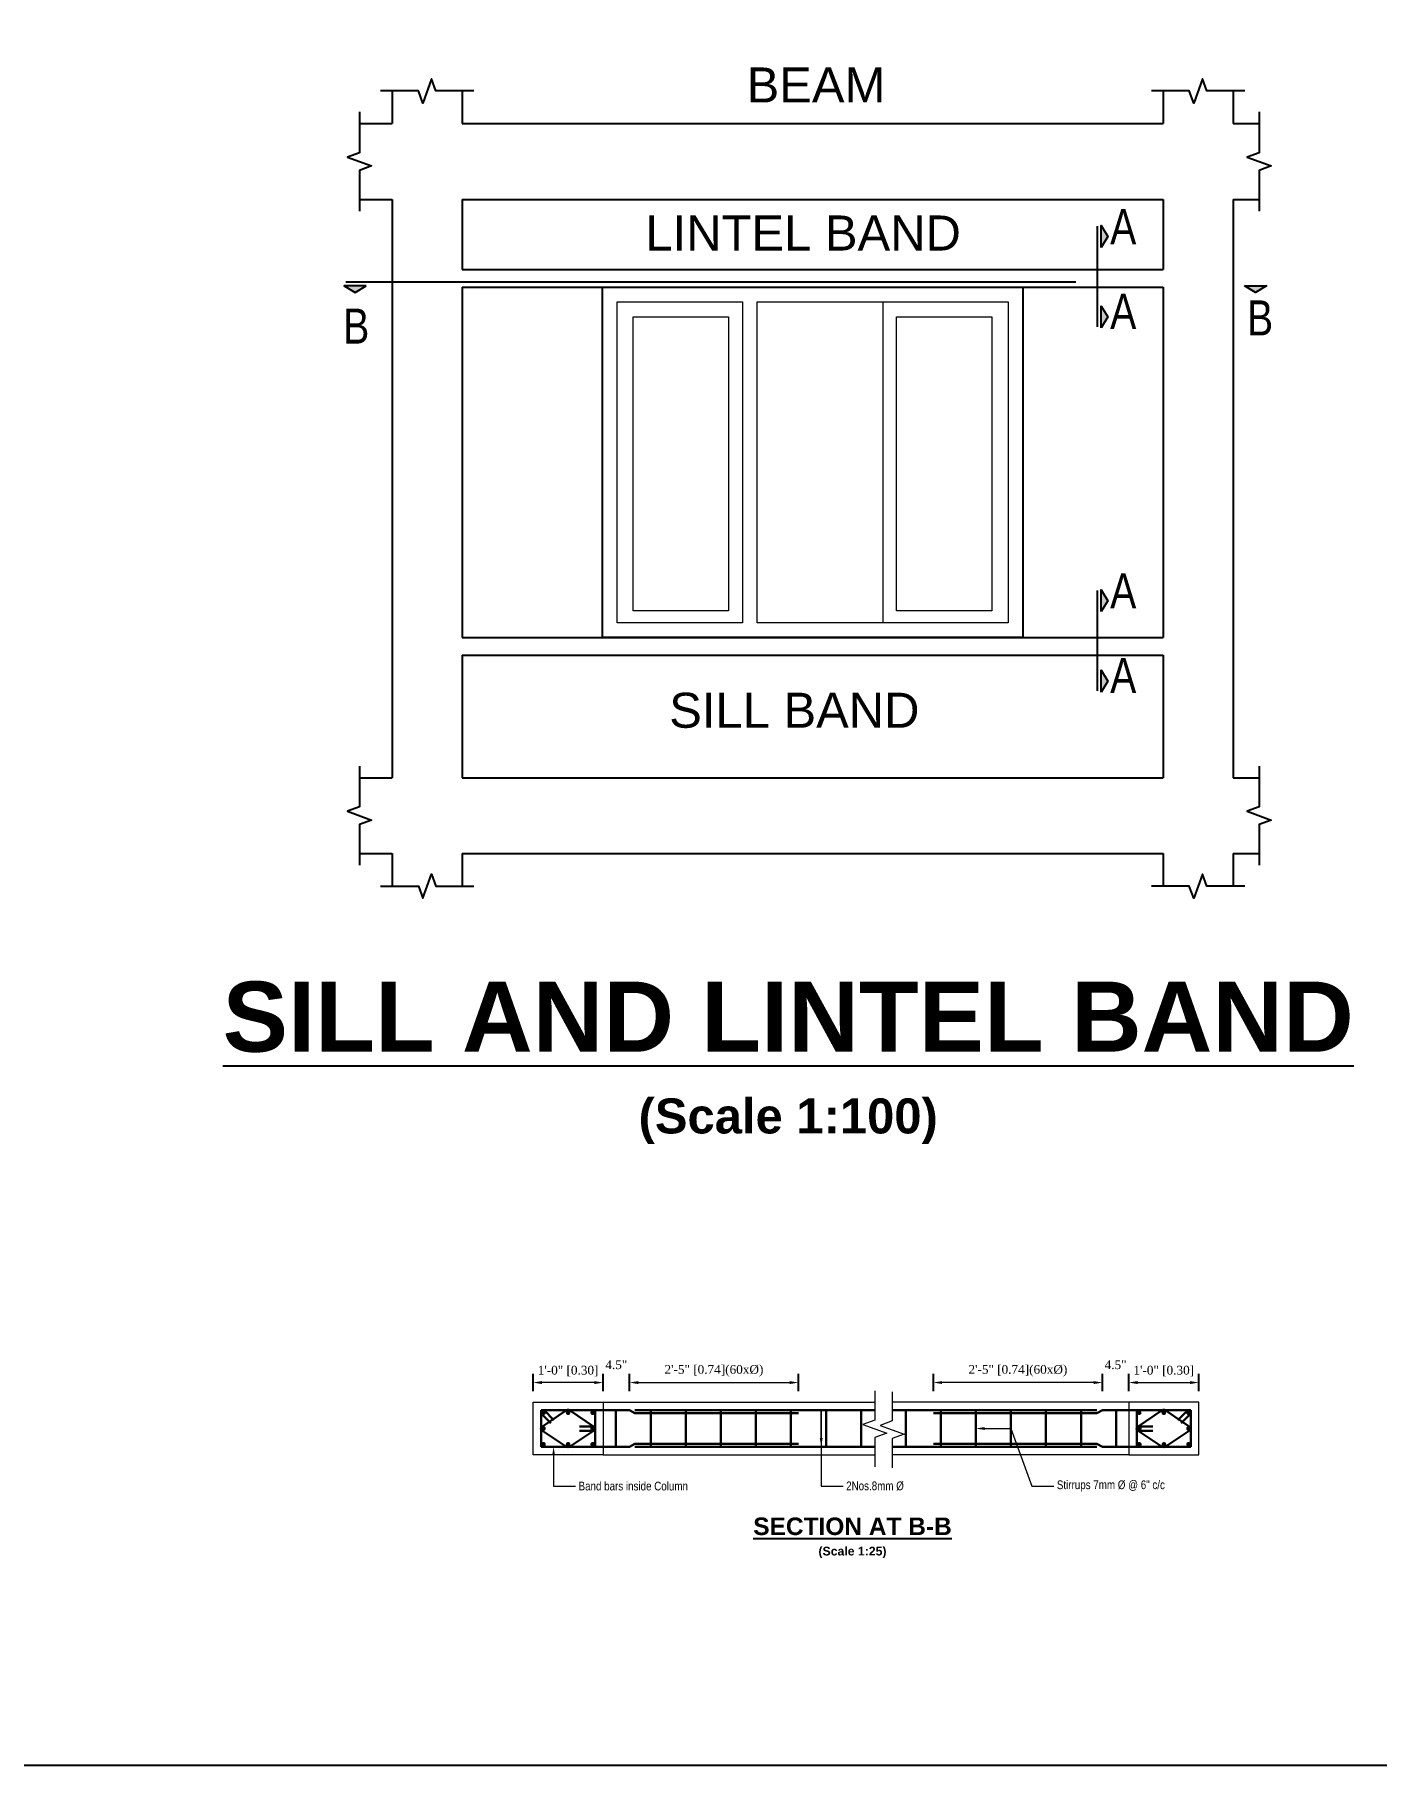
# Model space of a CAD drawing. Header units: feet. Extents: x 4160 to 31260, y -20219 to -1382.
# Drawn here: x 21272.9 to 21502.6, y -5559.2 to -5262.8 of the extents above; entities that cross this region are included whole.
import ezdxf
from ezdxf import colors
from ezdxf.entities.mleader import LeaderData, LeaderLine
from ezdxf.math import Vec2, Vec3

# ---------------------------------------------------------------- set-up
doc = ezdxf.new("R2010")
doc.units = ezdxf.units.FT
doc.header["$LTSCALE"] = 50
doc.header["$MEASUREMENT"] = 0
doc.header["$PDMODE"] = 34
doc.linetypes.add('DASHED2', pattern=[0.375, 0.25, -0.125])
for name, color, linetype, lineweight in [('DIMENSION', 142, 'Continuous', 13), ('IES_WR_Dimension', 7, 'Continuous', 15), ('IES_WR_Leader', 7, 'Continuous', 15), ('IES_WR_Rebar Concrete Line', 2, 'Continuous', 15), ('IES_WR_Text Structure', 70, 'Continuous', 20), ('STIRRUP', 10, 'Continuous', 30), ('WINDOW FRAME', 102, 'Continuous', 15)]:
    doc.layers.add(name, color=color, linetype=linetype, lineweight=lineweight)
doc.layers.add('IES_WR_TEMPLATE-TITLE TEXT', color=7, linetype='Continuous')
doc.layers.add('Text', color=7, linetype='Continuous')
doc.styles.add('arial', font='times.ttf')
doc.styles.add('Arial Annotation', font='arial.ttf', dxfattribs={"height": 0.06})
doc.dimstyles.new('SECS', dxfattribs={"dimtxt": 0.06, "dimasz": 0.06, "dimexe": 0.06, "dimexo": 0, "dimgap": 0.04, "dimtad": 1, "dimdec": 0, "dimzin": 3, "dimdsep": 46, "dimlunit": 4, "dimtxsty": 'arial', "dimcen": 1.25, "dimclrd": 256, "dimclrt": 3, "dimadec": 0, "dimazin": 0, "dimtfac": 1, "dimtdec": 0, "dimtix": 1, "dimtofl": 0, "dimtmove": 2, "dimatfit": 1, "dimfxl": 0.06, "dimfxlon": 1, "dimtolj": 1, "dimtzin": 0, "dimlwd": -1, "dimarcsym": 0})

# ---------------------------------------------------------------- blocks, each defined once
blk = doc.blocks.new('*D435')
at = {"layer": 'Defpoints', "color": 0, "transparency": 16777216}
for p in [(21374.72, -5493.67), (21370.22, -5497.04), (21374.72, -5498.42)]:
    blk.add_point(p, dxfattribs=at)
at = {"layer": 'IES_WR_Dimension', "transparency": 16777216}
for p, q in [((21368.72, -5493.67), (21367.22, -5493.67)), ((21376.22, -5493.67), (21377.72, -5493.67))]:
    blk.add_line(p, q, dxfattribs=at)
at = {"layer": 'IES_WR_Dimension', "color": 0, "lineweight": -2, "transparency": 16777216}
for p, q in [((21370.22, -5495.17), (21370.22, -5492.17)), ((21374.72, -5495.17), (21374.72, -5492.17))]:
    blk.add_line(p, q, dxfattribs=at)
at = {"layer": 'IES_WR_Dimension', "transparency": 16777216}
for points in [[(21368.72, -5493.42), (21368.72, -5493.92), (21370.22, -5493.67)], [(21376.22, -5493.42), (21376.22, -5493.92), (21374.72, -5493.67)]]:
    blk.add_solid(points, dxfattribs=at)
at = {"layer": 'IES_WR_Dimension', "color": 3, "transparency": 16777216, "insert": (21372.47, -5490.63), "char_height": 1.5, "attachment_point": 5, "style": 'arial'}
blk.add_mtext('\\A1;4.5"', dxfattribs=at)
blk = doc.blocks.new('*D433')
at = {"layer": 'Defpoints', "color": 0, "transparency": 16777216}
for p in [(21403.66, -5493.67), (21374.72, -5498.42), (21403.66, -5498.92)]:
    blk.add_point(p, dxfattribs=at)
at = {"layer": 'IES_WR_Dimension', "color": 0, "lineweight": -2, "transparency": 16777216}
for p, q in [((21374.72, -5495.17), (21374.72, -5492.17)), ((21403.66, -5495.17), (21403.66, -5492.17))]:
    blk.add_line(p, q, dxfattribs=at)
at = {"layer": 'IES_WR_Dimension', "transparency": 16777216}
blk.add_line((21376.22, -5493.67), (21402.16, -5493.67), dxfattribs=at)
for points in [[(21376.22, -5493.42), (21376.22, -5493.92), (21374.72, -5493.67)], [(21402.16, -5493.42), (21402.16, -5493.92), (21403.66, -5493.67)]]:
    blk.add_solid(points, dxfattribs=at)
at = {"layer": 'IES_WR_Dimension', "color": 3, "transparency": 16777216, "insert": (21389.19, -5491.66), "char_height": 1.5, "attachment_point": 5, "style": 'arial'}
blk.add_mtext('\\A1;2\'-5" [0.74](60x%%C)', dxfattribs=at)
blk = doc.blocks.new('*D434')
at = {"layer": 'Defpoints', "color": 0, "transparency": 16777216}
for p in [(21358.22, -5493.67), (21358.22, -5497.04), (21370.22, -5497.04)]:
    blk.add_point(p, dxfattribs=at)
at = {"layer": 'IES_WR_Dimension', "color": 0, "lineweight": -2, "transparency": 16777216}
for p, q in [((21358.22, -5495.17), (21358.22, -5492.17)), ((21370.22, -5495.17), (21370.22, -5492.17))]:
    blk.add_line(p, q, dxfattribs=at)
at = {"layer": 'IES_WR_Dimension', "transparency": 16777216}
blk.add_line((21368.72, -5493.67), (21359.72, -5493.67), dxfattribs=at)
for points in [[(21359.72, -5493.42), (21359.72, -5493.92), (21358.22, -5493.67)], [(21368.72, -5493.42), (21368.72, -5493.92), (21370.22, -5493.67)]]:
    blk.add_solid(points, dxfattribs=at)
at = {"layer": 'IES_WR_Dimension', "color": 3, "transparency": 16777216, "insert": (21364.22, -5491.7), "char_height": 1.5, "attachment_point": 5, "style": 'arial'}
blk.add_mtext('\\A1;1\'-0" [0.30]', dxfattribs=at)
blk = doc.blocks.new('*D432')
at = {"layer": 'Defpoints', "color": 0, "transparency": 16777216}
for p in [(21455.72, -5493.67), (21460.22, -5497.04), (21455.72, -5498.42)]:
    blk.add_point(p, dxfattribs=at)
at = {"layer": 'IES_WR_Rebar Concrete Line', "transparency": 16777216}
for p, q in [((21454.22, -5493.67), (21452.72, -5493.67)), ((21461.72, -5493.67), (21463.22, -5493.67))]:
    blk.add_line(p, q, dxfattribs=at)
at = {"layer": 'IES_WR_Rebar Concrete Line', "color": 0, "lineweight": -2, "transparency": 16777216}
for p, q in [((21455.72, -5495.17), (21455.72, -5492.17)), ((21460.22, -5495.17), (21460.22, -5492.17))]:
    blk.add_line(p, q, dxfattribs=at)
at = {"layer": 'IES_WR_Rebar Concrete Line', "transparency": 16777216}
for points in [[(21454.22, -5493.42), (21454.22, -5493.92), (21455.72, -5493.67)], [(21461.72, -5493.42), (21461.72, -5493.92), (21460.22, -5493.67)]]:
    blk.add_solid(points, dxfattribs=at)
at = {"layer": 'IES_WR_Rebar Concrete Line', "color": 3, "transparency": 16777216, "insert": (21457.97, -5490.63), "char_height": 1.5, "attachment_point": 5, "style": 'arial'}
blk.add_mtext('\\A1;4.5"', dxfattribs=at)
blk = doc.blocks.new('*D431')
at = {"layer": 'Defpoints', "color": 0, "transparency": 16777216}
for p in [(21426.77, -5493.67), (21426.77, -5498.92), (21455.72, -5498.42)]:
    blk.add_point(p, dxfattribs=at)
at = {"layer": 'IES_WR_Dimension', "color": 0, "lineweight": -2, "transparency": 16777216}
for p, q in [((21426.77, -5495.17), (21426.77, -5492.17)), ((21455.72, -5495.17), (21455.72, -5492.17))]:
    blk.add_line(p, q, dxfattribs=at)
at = {"layer": 'IES_WR_Dimension', "transparency": 16777216}
blk.add_line((21454.22, -5493.67), (21428.27, -5493.67), dxfattribs=at)
for points in [[(21428.27, -5493.42), (21428.27, -5493.92), (21426.77, -5493.67)], [(21454.22, -5493.42), (21454.22, -5493.92), (21455.72, -5493.67)]]:
    blk.add_solid(points, dxfattribs=at)
at = {"layer": 'IES_WR_Dimension', "color": 3, "transparency": 16777216, "insert": (21441.24, -5491.66), "char_height": 1.5, "attachment_point": 5, "style": 'arial'}
blk.add_mtext('\\A1;2\'-5" [0.74](60x%%C)', dxfattribs=at)
blk = doc.blocks.new('*D436')
at = {"layer": 'Defpoints', "color": 0, "transparency": 16777216}
for p in [(21472.22, -5493.67), (21460.22, -5497.04), (21472.22, -5497.04)]:
    blk.add_point(p, dxfattribs=at)
at = {"layer": 'IES_WR_Rebar Concrete Line', "color": 0, "lineweight": -2, "transparency": 16777216}
for p, q in [((21460.22, -5495.17), (21460.22, -5492.17)), ((21472.22, -5495.17), (21472.22, -5492.17))]:
    blk.add_line(p, q, dxfattribs=at)
at = {"layer": 'IES_WR_Rebar Concrete Line', "transparency": 16777216}
blk.add_line((21461.72, -5493.67), (21470.72, -5493.67), dxfattribs=at)
for points in [[(21461.72, -5493.42), (21461.72, -5493.92), (21460.22, -5493.67)], [(21470.72, -5493.42), (21470.72, -5493.92), (21472.22, -5493.67)]]:
    blk.add_solid(points, dxfattribs=at)
at = {"layer": 'IES_WR_Rebar Concrete Line', "color": 3, "transparency": 16777216, "insert": (21466.22, -5491.7), "char_height": 1.5, "attachment_point": 5, "style": 'arial'}
blk.add_mtext('\\A1;1\'-0" [0.30]', dxfattribs=at)

msp = doc.modelspace()

# ---------------------------------------------------------------- hatches: boundary and pattern name
at = {"layer": 'Text', "ltscale": 10}
for points in [[(21455.51, -5295.55), (21455.51, -5299.3), (21456.66, -5297.42)], [(21325.87, -5305.85), (21329.62, -5305.85), (21327.74, -5307.01)], [(21483.81, -5305.85), (21480.06, -5305.85), (21481.94, -5307.01)], [(21455.51, -5309.33), (21455.51, -5313.08), (21456.66, -5311.2)], [(21455.51, -5357.9), (21455.51, -5361.65), (21456.66, -5359.78)], [(21455.51, -5371.68), (21455.51, -5375.43), (21456.66, -5373.55)]]:
    msp.add_hatch(color=256, dxfattribs=at).paths.add_polyline_path(points)

# ---------------------------------------------------------------- linework, layer by layer
at = {"ltscale": 10}
for p, q in [((21334.09, -5272.5), (21334.09, -5278.09)), ((21346.09, -5272.5), (21346.09, -5278.09)), ((21466.09, -5272.5), (21466.09, -5278.09)), ((21478.09, -5272.5), (21478.09, -5278.09)), ((21328.5, -5278.09), (21334.09, -5278.09)), ((21346.09, -5278.09), (21466.09, -5278.09)), ((21478.09, -5278.09), (21482.54, -5278.09)), ((21328.5, -5291.09), (21334.09, -5291.09)), ((21334.09, -5291.09), (21334.09, -5390.09)), ((21346.09, -5291.09), (21346.09, -5303.09)), ((21346.09, -5291.09), (21466.09, -5291.09)), ((21466.09, -5291.09), (21466.09, -5303.09)), ((21478.09, -5291.09), (21478.09, -5390.09)), ((21478.09, -5291.09), (21482.54, -5291.09)), ((21346.09, -5303.09), (21466.09, -5303.09)), ((21346.09, -5306.09), (21346.09, -5366.09)), ((21346.09, -5306.09), (21466.09, -5306.09)), ((21466.09, -5306.09), (21466.09, -5366.09)), ((21346.09, -5366.09), (21466.09, -5366.09)), ((21346.09, -5369.09), (21346.09, -5390.09)), ((21346.09, -5369.09), (21466.09, -5369.09)), ((21466.09, -5369.09), (21466.09, -5390.09)), ((21328.5, -5390.09), (21334.09, -5390.09)), ((21346.09, -5390.09), (21466.09, -5390.09)), ((21478.09, -5390.09), (21482.54, -5390.09)), ((21328.5, -5403.09), (21334.09, -5403.09)), ((21334.09, -5403.09), (21334.09, -5408.68)), ((21346.09, -5403.09), (21346.09, -5408.68)), ((21346.09, -5403.09), (21466.09, -5403.09)), ((21466.09, -5403.09), (21466.09, -5408.68)), ((21478.09, -5403.09), (21478.09, -5408.68)), ((21478.09, -5403.09), (21482.54, -5403.09))]:
    msp.add_line(p, q, dxfattribs=at)
at = {"linetype": 'DASHED2', "ltscale": 10}
for p, q in [((21454.79, -5295.66), (21454.79, -5312.86)), ((21326.15, -5305.16), (21483.77, -5305.16)), ((21454.79, -5358.02), (21454.79, -5375.21))]:
    msp.add_line(p, q, dxfattribs=at)
msp.add_lwpolyline([(20557.86, -4450.23), (21588.11, -4450.23), (21588.11, -5559.22), (20557.86, -5559.22)], close=True)
at = {"linetype": 'Continuous', "ltscale": 10}
for points in [[(21348.09, -5272.5), (21341.59, -5272.5), (21340.84, -5270.44), (21339.34, -5274.56), (21338.59, -5272.5), (21332.09, -5272.5)], [(21480.09, -5272.5), (21473.59, -5272.5), (21472.84, -5270.44), (21471.34, -5274.56), (21470.59, -5272.5), (21464.09, -5272.5)], [(21328.5, -5276.09), (21328.5, -5283.09), (21326.44, -5283.84), (21330.56, -5285.34), (21328.5, -5286.09), (21328.5, -5293.09)], [(21482.54, -5276.09), (21482.54, -5283.09), (21480.48, -5283.84), (21484.6, -5285.34), (21482.54, -5286.09), (21482.54, -5293.09)], [(21328.5, -5388.09), (21328.5, -5395.09), (21326.44, -5395.84), (21330.56, -5397.34), (21328.5, -5398.09), (21328.5, -5405.09)], [(21482.54, -5388.09), (21482.54, -5395.09), (21480.48, -5395.84), (21484.6, -5397.34), (21482.54, -5398.09), (21482.54, -5405.09)], [(21332.09, -5408.68), (21338.59, -5408.68), (21339.34, -5410.74), (21340.84, -5406.62), (21341.59, -5408.68), (21348.09, -5408.68)], [(21480.09, -5408.68), (21473.59, -5408.68), (21472.84, -5406.62), (21471.34, -5410.74), (21470.59, -5408.68), (21464.09, -5408.68)]]:
    msp.add_lwpolyline(points, dxfattribs=at)
at = {"ltscale": 10}
msp.add_lwpolyline([(21370.09, -5306.09), (21442.09, -5306.09), (21442.09, -5366.09), (21370.09, -5366.09)], close=True, dxfattribs=at)
at = {"ltscale": 10, "const_width": 0.4}
for points in [[(21359.8, -5498.83, -1), (21360.2, -5498.83, -1)], [(21364.22, -5498.62, -1), (21364.22, -5499.02, -1)], [(21368.63, -5498.83, 1), (21368.23, -5498.83, 1)], [(21461.8, -5498.83, -1), (21462.2, -5498.83, -1)], [(21466.22, -5498.62, 1), (21466.22, -5499.02, 1)], [(21470.63, -5498.83, 1), (21470.23, -5498.83, 1)], [(21359.8, -5501.53, 1), (21360.2, -5501.53, 1)], [(21368.63, -5501.53, -1), (21368.23, -5501.53, -1)], [(21461.83, -5501.54, 1), (21462.23, -5501.54, 1)], [(21470.66, -5501.54, -1), (21470.26, -5501.54, -1)], [(21359.8, -5504.25, 1), (21360.2, -5504.25, 1)], [(21364.22, -5504.45, 1), (21364.22, -5504.05, 1)], [(21368.63, -5504.25, -1), (21368.23, -5504.25, -1)], [(21461.83, -5504.25, 1), (21462.23, -5504.25, 1)], [(21466.24, -5504.46, -1), (21466.24, -5504.06, -1)], [(21470.66, -5504.25, -1), (21470.26, -5504.25, -1)]]:
    msp.add_lwpolyline(points, format="xyb", close=True, dxfattribs=at)
at = {"layer": 'DIMENSION'}
for points in [[(21375.36, -5311.17), (21391.66, -5311.17), (21391.66, -5361.53), (21375.36, -5361.53)], [(21420.46, -5311.17), (21436.75, -5311.17), (21436.75, -5361.53), (21420.46, -5361.53)]]:
    msp.add_lwpolyline(points, close=True, dxfattribs=at)
at = {"layer": 'IES_WR_Rebar Concrete Line'}
for p, q in [((21370.22, -5497.04), (21416.72, -5497.04)), ((21460.22, -5497.04), (21419.72, -5497.04)), ((21370.22, -5506.04), (21416.72, -5506.04)), ((21460.22, -5506.04), (21419.72, -5506.04))]:
    msp.add_line(p, q, dxfattribs=at)
for points in [[(21370.22, -5497.04), (21370.22, -5506.04), (21358.22, -5506.04), (21358.22, -5497.04)], [(21460.22, -5497.04), (21460.22, -5506.04), (21472.22, -5506.04), (21472.22, -5497.04)]]:
    msp.add_lwpolyline(points, close=True, dxfattribs=at)
for points in [[(21416.72, -5495.1), (21416.72, -5500.1), (21414.66, -5500.85), (21418.78, -5502.35), (21416.72, -5503.1), (21416.72, -5508.1)], [(21419.72, -5495.25), (21419.72, -5500.25), (21417.66, -5501), (21421.78, -5502.5), (21419.72, -5503.25), (21419.72, -5508.25)]]:
    msp.add_lwpolyline(points, dxfattribs=at)
at = {"layer": 'STIRRUP', "color": 5}
for p, q in [((21359.6, -5504.65), (21359.6, -5498.42)), ((21359.6, -5498.42), (21374.72, -5498.42)), ((21359.6, -5498.95), (21361.27, -5500.61)), ((21360.12, -5498.42), (21361.79, -5500.09)), ((21368.83, -5498.42), (21368.83, -5504.65)), ((21374.72, -5498.42), (21375.66, -5498.92)), ((21375.66, -5498.42), (21416.72, -5498.42)), ((21375.66, -5498.92), (21403.66, -5498.92)), ((21454.77, -5498.42), (21419.72, -5498.42)), ((21454.77, -5498.92), (21426.77, -5498.92)), ((21455.72, -5498.42), (21454.77, -5498.92)), ((21470.83, -5498.42), (21455.72, -5498.42)), ((21461.6, -5498.42), (21461.6, -5504.65)), ((21470.31, -5498.42), (21468.65, -5500.09)), ((21470.83, -5498.95), (21469.17, -5500.61)), ((21470.83, -5504.65), (21470.83, -5498.42)), ((21368.65, -5501.17), (21366.14, -5501.17)), ((21368.65, -5501.91), (21366.14, -5501.91)), ((21461.81, -5501.18), (21464.32, -5501.18)), ((21461.81, -5501.92), (21464.32, -5501.92)), ((21374.72, -5504.65), (21359.6, -5504.65)), ((21374.72, -5504.65), (21375.66, -5504.16)), ((21375.66, -5504.16), (21403.66, -5504.16)), ((21375.66, -5504.65), (21416.72, -5504.65)), ((21454.77, -5504.65), (21419.72, -5504.65)), ((21454.77, -5504.16), (21426.77, -5504.16)), ((21455.72, -5504.65), (21454.77, -5504.16)), ((21455.72, -5504.65), (21470.83, -5504.65))]:
    msp.add_line(p, q, dxfattribs=at)
at = {"layer": 'STIRRUP'}
for p, q in [((21372.38, -5498.22), (21372.38, -5504.85)), ((21378.38, -5498.22), (21378.38, -5504.85)), ((21384.38, -5498.22), (21384.38, -5504.85)), ((21390.38, -5498.22), (21390.38, -5504.85)), ((21396.38, -5498.22), (21396.38, -5504.85)), ((21402.38, -5498.22), (21402.38, -5504.85)), ((21408.38, -5498.22), (21408.38, -5504.85)), ((21414.38, -5498.22), (21414.38, -5504.85)), ((21422.05, -5498.22), (21422.05, -5504.85)), ((21428.05, -5498.22), (21428.05, -5504.85)), ((21434.05, -5498.22), (21434.05, -5504.85)), ((21440.05, -5498.22), (21440.05, -5504.85)), ((21446.05, -5498.22), (21446.05, -5504.85)), ((21452.05, -5498.22), (21452.05, -5504.85)), ((21458.05, -5498.22), (21458.05, -5504.85))]:
    msp.add_line(p, q, dxfattribs=at)
at = {"layer": 'STIRRUP', "color": 5}
for points in [[(21368.76, -5501.8), (21368.76, -5501.8, 0.414214), (21368.76, -5501.28), (21364.48, -5498.42, 0.28034), (21363.96, -5498.42), (21359.68, -5501.28, 0.414214), (21359.68, -5501.8), (21363.96, -5504.65, 0.254782), (21364.48, -5504.65), (21368.76, -5501.8)], [(21461.68, -5501.8), (21461.68, -5501.8, -0.414214), (21461.68, -5501.28), (21465.96, -5498.42, -0.28034), (21466.48, -5498.42), (21470.76, -5501.28, -0.414214), (21470.76, -5501.8), (21466.48, -5504.65, -0.254782), (21465.96, -5504.65), (21461.68, -5501.8)]]:
    msp.add_lwpolyline(points, format="xyb", dxfattribs=at)
at = {"layer": 'Text', "ltscale": 10}
for points in [[(21455.51, -5299.3), (21455.51, -5295.55), (21456.66, -5297.42), (21455.51, -5299.3)], [(21329.62, -5305.85), (21325.87, -5305.85), (21327.74, -5307.01), (21329.62, -5305.85)], [(21480.06, -5305.85), (21483.81, -5305.85), (21481.94, -5307.01), (21480.06, -5305.85)], [(21455.51, -5313.08), (21455.51, -5309.33), (21456.66, -5311.2), (21455.51, -5313.08)], [(21455.51, -5361.65), (21455.51, -5357.9), (21456.66, -5359.78), (21455.51, -5361.65)], [(21455.51, -5375.43), (21455.51, -5371.68), (21456.66, -5373.55), (21455.51, -5375.43)]]:
    msp.add_lwpolyline(points, dxfattribs=at)
at = {"layer": 'WINDOW FRAME'}
msp.add_line((21418.09, -5308.59), (21418.09, -5363.59), dxfattribs=at)
for points in [[(21372.59, -5308.59), (21394.09, -5308.59), (21394.09, -5363.59), (21372.59, -5363.59)], [(21396.59, -5308.59), (21439.59, -5308.59), (21439.59, -5363.59), (21396.59, -5363.59)]]:
    msp.add_lwpolyline(points, close=True, dxfattribs=at)

# ---------------------------------------------------------------- texts
at = {"layer": 'IES_WR_TEMPLATE-TITLE TEXT', "attachment_point": 1, "style": 'Arial Annotation'}
for s, insert, char_height, width in [('\\pxqc;{\\fArial|b1|i0|c0|p34;\\LSILL AND LINTEL BAND\\P\\H0.5x;\\l(Scale 1:100)}', (21248.45, -5425.01), 12, 306.9086), ('\\pxqc;{\\fArial|b1|i0|c0|p34;\\LSECTION AT B-B\\P\\H0.5x;\\l(Scale 1:25)}', (21374.55, -5516.78), 3, 76.7271)]:
    msp.add_mtext(s, dxfattribs=dict(at, insert=insert, char_height=char_height, width=width))
at = {"layer": 'IES_WR_Text Structure', "style": 'Arial Annotation', "width": 0.8}
for s, p in [('A', (21457.04, -5298.73)), ('A', (21457.04, -5313.23)), ('B', (21325.7, -5315.76)), ('B', (21480.47, -5314.36)), ('A', (21457.04, -5361.08)), ('A', (21457.04, -5375.58))]:
    msp.add_text(s, height=6, dxfattribs=at).set_placement(p)
at = {"layer": 'IES_WR_Text Structure', "char_height": 6, "width": 306.9086, "attachment_point": 1, "style": 'Arial Annotation'}
for s, insert in [('BEAM', (21394.78, -5268.47)), ('LINTEL BAND', (21377.45, -5293.82)), ('SILL BAND', (21381.53, -5375.54))]:
    msp.add_mtext(s, dxfattribs=dict(at, insert=insert))

# ---------------------------------------------------------------- dimensions: what is measured, and where the dimension line sits
at = {"layer": 'IES_WR_Dimension'}
dim = msp.add_linear_dim(base=(21358.22, -5493.67), p1=(21370.22, -5497.04), p2=(21358.22, -5497.04), dimstyle='SECS', override={"dimscale": 0, "dimtix": 1, "dimtofl": 0, "dimtmove": 2, "dimatfit": 1}, dxfattribs=at)
dim.commit()
dim.dimension.update_dxf_attribs({"geometry": '*D434', "text_midpoint": (21364.22, -5491.7)})
dim = msp.add_linear_dim(base=(21374.72, -5493.67), p1=(21370.22, -5497.04), p2=(21374.72, -5498.42), text='4.5"', dimstyle='SECS', override={"dimscale": 0, "dimtix": 1, "dimtofl": 0, "dimtmove": 2, "dimatfit": 1}, dxfattribs=at)
dim.commit()
dim.dimension.update_dxf_attribs({"geometry": '*D435', "text_midpoint": (21372.47, -5490.63), "dimtype": 128})
dim = msp.add_linear_dim(base=(21403.66, -5493.67), p1=(21374.72, -5498.42), p2=(21403.66, -5498.92), text='<>(60x%%C)', dimstyle='SECS', override={"dimscale": 0, "dimtix": 1, "dimtofl": 0, "dimtmove": 2, "dimatfit": 1}, dxfattribs=at)
dim.commit()
dim.dimension.update_dxf_attribs({"geometry": '*D433', "text_midpoint": (21389.19, -5491.66)})
dim = msp.add_linear_dim(base=(21426.77, -5493.67), p1=(21455.72, -5498.42), p2=(21426.77, -5498.92), angle=180, text='<>(60x%%C)', dimstyle='SECS', override={"dimscale": 0, "dimtix": 1, "dimtofl": 0, "dimtmove": 2, "dimatfit": 1}, dxfattribs=at)
dim.commit()
dim.dimension.update_dxf_attribs({"geometry": '*D431', "text_midpoint": (21441.24, -5491.66)})
at = {"layer": 'IES_WR_Rebar Concrete Line'}
dim = msp.add_linear_dim(base=(21455.72, -5493.67), p1=(21460.22, -5497.04), p2=(21455.72, -5498.42), angle=180, text='4.5"', dimstyle='SECS', override={"dimscale": 0, "dimtix": 1, "dimtofl": 0, "dimtmove": 2, "dimatfit": 1}, dxfattribs=at)
dim.commit()
dim.dimension.update_dxf_attribs({"geometry": '*D432', "text_midpoint": (21457.97, -5490.63), "dimtype": 128})
dim = msp.add_linear_dim(base=(21472.22, -5493.67), p1=(21460.22, -5497.04), p2=(21472.22, -5497.04), angle=180, dimstyle='SECS', override={"dimscale": 0, "dimtix": 1, "dimtofl": 0, "dimtmove": 2, "dimatfit": 1}, dxfattribs=at)
dim.commit()
dim.dimension.update_dxf_attribs({"geometry": '*D436', "text_midpoint": (21466.22, -5491.7)})

# ---------------------------------------------------------------- leaders
at = {"layer": 'IES_WR_Leader'}
ml = msp.add_multileader_mtext('Standard', dxfattribs=at)
ml.set_content('{\\W0.8;2Nos.8mm %%C}', color=256, style='Arial Annotation')
ml.set_leader_properties(color=256, linetype='ByLayer', lineweight=-1)
ml.build(insert=Vec2(0, 0))
ml.multileader.update_dxf_attribs({"text_left_attachment_type": 2, "text_right_attachment_type": 2, "dogleg_length": 0.151, "arrow_head_size": 1.5, "scale": 25})
ctx = ml.context
ctx.base_point, ctx.scale, ctx.char_height, ctx.arrow_head_size, ctx.landing_gap_size, ctx.plane_origin = Vec3(21411.33, -5511.41), 25, 1.5, 1.5, 0.5, Vec3(21395.61, -5530.87)
ctx.left_attachment, ctx.right_attachment = 2, 2
notes = []
notes.append((ctx, [(0, (1, 1, 0), (21407.56, -5511.41), (1, 0), 3.77, [(1, [(21407.56, -5504.65), (21407.56, -5498.42)], 0, [])])]))
ctx.mtext.insert, ctx.mtext.flow_direction = Vec3(21411.83, -5510.61), 5
ml = msp.add_multileader_mtext('Standard', dxfattribs=at)
ml.set_content('{\\W0.8;Stirrups 7mm %%C @ 6" c/c}', color=256, style='Arial Annotation')
ml.set_leader_properties(color=256, linetype='ByLayer', lineweight=-1)
ml.build(insert=Vec2(0, 0))
ml.multileader.update_dxf_attribs({"text_left_attachment_type": 2, "text_right_attachment_type": 2, "dogleg_length": 0.151, "arrow_head_size": 1.5, "scale": 25})
ctx = ml.context
ctx.base_point, ctx.scale, ctx.char_height, ctx.arrow_head_size, ctx.landing_gap_size, ctx.plane_origin = Vec3(21447.41, -5511.41), 25, 1.5, 1.5, 0.5, Vec3(21431.7, -5530.87)
ctx.left_attachment, ctx.right_attachment = 2, 2
notes.append((ctx, [(0, (1, 1, 0), (21443.64, -5511.41), (1, 0), 3.77, [(1, [(21434.05, -5501.54), (21440.05, -5501.54)], 0, [])])]))
ctx.mtext.insert, ctx.mtext.flow_direction = Vec3(21447.91, -5510.42), 5
ml = msp.add_multileader_mtext('Standard', dxfattribs=at)
ml.set_content('{\\W0.8;Band bars inside Column}', color=256, style='Arial Annotation')
ml.set_leader_properties(color=256, linetype='ByLayer', lineweight=-1)
ml.build(insert=Vec2(0, 0))
ml.multileader.update_dxf_attribs({"text_left_attachment_type": 2, "text_right_attachment_type": 2, "dogleg_length": 0.151, "arrow_head_size": 1.5, "scale": 25})
ctx = ml.context
ctx.base_point, ctx.scale, ctx.char_height, ctx.arrow_head_size, ctx.landing_gap_size, ctx.plane_origin = Vec3(21365.51, -5511.41), 25, 1.5, 1.5, 0.5, Vec3(21349.79, -5530.87)
ctx.left_attachment, ctx.right_attachment = 2, 2
notes.append((ctx, [(0, (1, 1, 0), (21361.73, -5511.41), (1, 0), 3.77, [(0, [(21361.73, -5504.65)], 0, [])])]))
ctx.mtext.insert, ctx.mtext.flow_direction = Vec3(21366.01, -5510.64), 5
for ctx, leaders in notes:
    for number, flags, end, landing, length, lines in leaders:
        leader = LeaderData()
        leader.index, (leader.has_last_leader_line, leader.has_dogleg_vector, leader.attachment_direction) = number, flags
        leader.last_leader_point, leader.dogleg_vector, leader.dogleg_length = Vec3(end), Vec3(landing), length
        for number, points, colour, breaks in lines:
            line = LeaderLine()
            line.index, line.vertices, line.color, line.breaks = number, Vec3.list(points), colors.encode_raw_color(colour), breaks
            leader.lines.append(line)
        ctx.leaders.append(leader)

doc.saveas('drawing.dxf')
